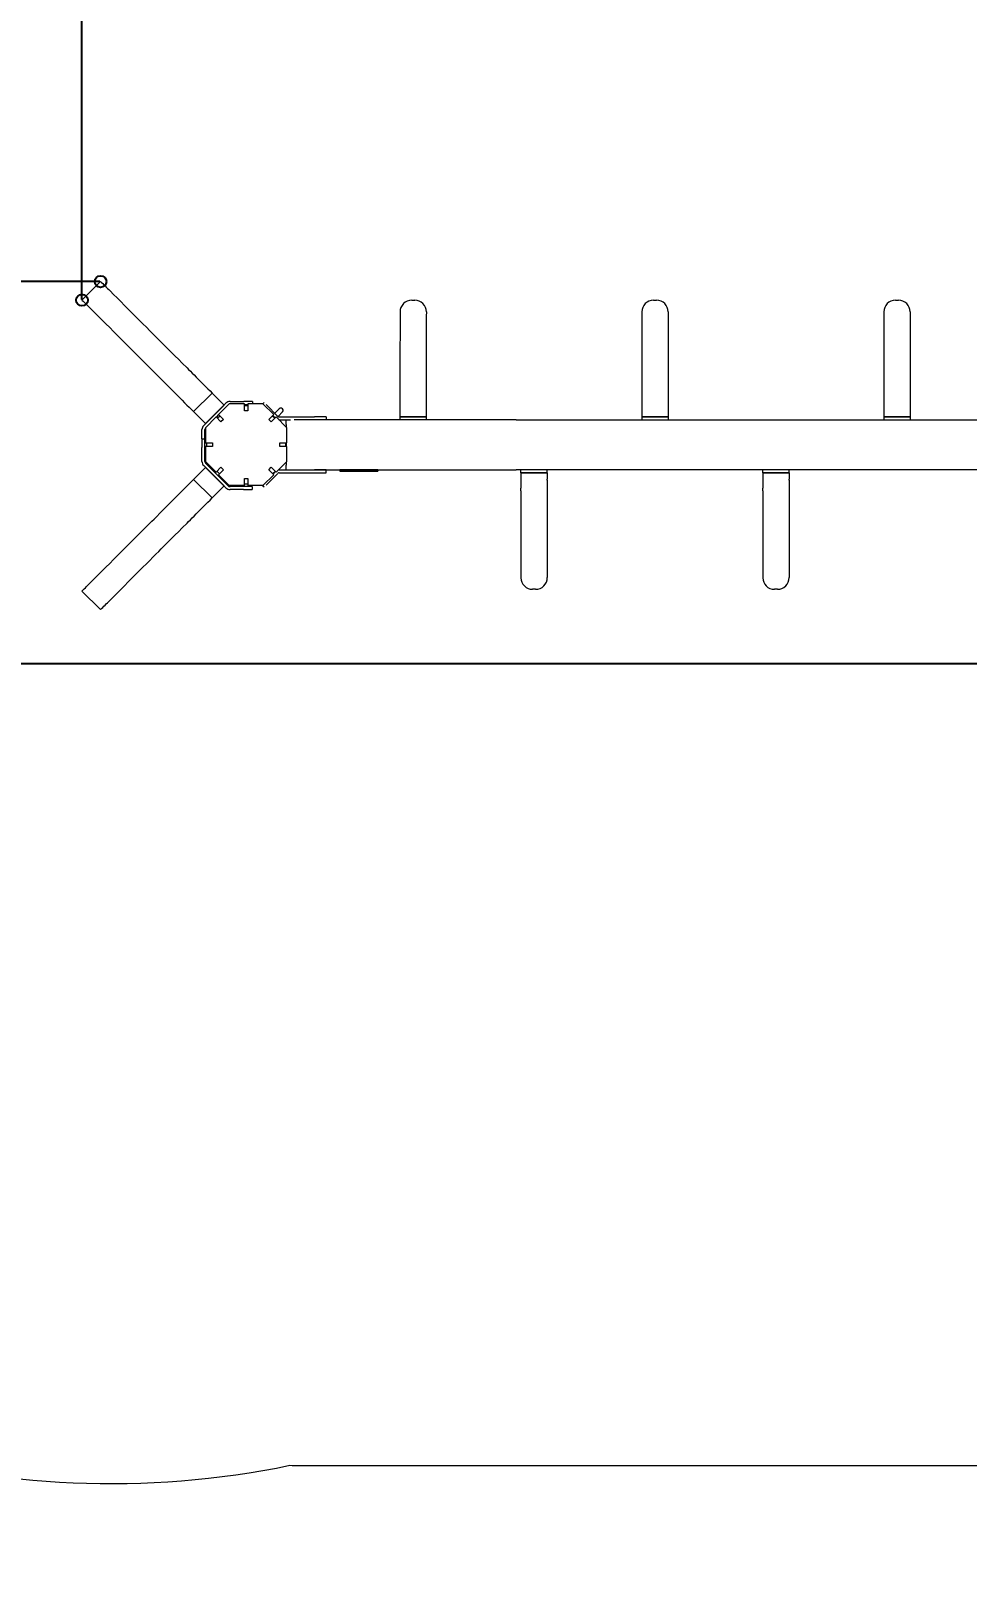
# Model space of a CAD drawing. Extents: x -4680 to 4634, y -4524 to 4501.
# Drawn here: x -1498 to 110, y -1967 to 681 of the extents above; entities that cross this region are included whole.
import ezdxf

# ---------------------------------------------------------------- set-up
doc = ezdxf.new("R2010")
doc.units = 0
doc.header["$LTSCALE"] = 5
doc.header["$PDMODE"] = 33
doc.header["$PDSIZE"] = 20
for name, color, linetype in [('PRODUCT', 3, 'CONTINUOUS'), ('REFERENCE', 9, 'CONTINUOUS'), ('REVIEW_REQUIRED', 30, 'CONTINUOUS'), ('SAFETY_ZONE', 1, 'CONTINUOUS')]:
    doc.layers.add(name, color=color, linetype=linetype)
doc.styles.add('LG1', font='arial.ttf', dxfattribs={"height": 185})
doc.dimstyles.new('LG_DIM', dxfattribs={"dimtxt": 185, "dimasz": 120, "dimexe": 50, "dimexo": 1, "dimgap": 50, "dimtad": 1, "dimdec": 0, "dimrnd": 10, "dimtxsty": 'LG1', "dimcen": 2.5, "dimclrt": 4, "dimadec": 4, "dimazin": 3, "dimtfac": 1, "dimtdec": 0, "dimtmove": 0, "dimatfit": 3, "dimarcsym": 0})

# ---------------------------------------------------------------- blocks, each defined once
blk = doc.blocks.new('*D4')
at = {"layer": 'REFERENCE', "color": 0, "transparency": 16777216}
for p in [(3070.7, 212.7), (-2889.9, -277.7), (3070.7, -2833.1)]:
    blk.add_point(p, dxfattribs=at)
at = {"layer": 'REVIEW_REQUIRED', "color": 0, "lineweight": -2, "transparency": 16777216}
for p, q in [((3070.7, 211.7), (3070.7, -2883.1)), ((-2889.9, -278.7), (-2889.9, -2883.1)), ((-2769.9, -2833.1), (-1028.3, -2833.1)), ((2950.7, -2833.1), (508.1, -2833.1))]:
    blk.add_line(p, q, dxfattribs=at)
at = {"layer": 'REVIEW_REQUIRED', "color": 0, "transparency": 16777216}
for points in [[(-2769.9, -2813.1), (-2769.9, -2853.1), (-2889.9, -2833.1)], [(2950.7, -2813.1), (2950.7, -2853.1), (3070.7, -2833.1)]]:
    blk.add_solid(points, dxfattribs=at)
at = {"layer": 'REVIEW_REQUIRED', "color": 4, "transparency": 16777216, "insert": (-260.1, -2833.1), "char_height": 185, "attachment_point": 5, "style": 'LG1'}
blk.add_mtext('\\A1;5960 mm\\P [(19\'-6{\\H1x;\\S7/8;}" in)]', dxfattribs=at)
blk = doc.blocks.new('*D6')
at = {"layer": 'REFERENCE', "color": 0, "transparency": 16777216}
for p in [(1645.5, 2590.7), (-1410, 218.7), (1645.5, -7)]:
    blk.add_point(p, dxfattribs=at)
at = {"layer": 'REVIEW_REQUIRED', "color": 0, "lineweight": -2, "transparency": 16777216}
for p, q in [((-1410, 219.7), (-1410, 2640.7)), ((1645.5, -6), (1645.5, 2640.7)), ((-1290, 2590.7), (-637.2, 2590.7)), ((1525.5, 2590.7), (899.1, 2590.7))]:
    blk.add_line(p, q, dxfattribs=at)
at = {"layer": 'REVIEW_REQUIRED', "color": 0, "transparency": 16777216}
for points in [[(-1290, 2610.7), (-1290, 2570.7), (-1410, 2590.7)], [(1525.5, 2610.7), (1525.5, 2570.7), (1645.5, 2590.7)]]:
    blk.add_solid(points, dxfattribs=at)
at = {"layer": 'REVIEW_REQUIRED', "color": 4, "transparency": 16777216, "insert": (130.9, 2590.7), "char_height": 185, "attachment_point": 5, "style": 'LG1'}
blk.add_mtext('\\A1;3060 mm\\P [(10\'-0{\\H1x;\\S3/8;}" in)]', dxfattribs=at)
blk = doc.blocks.new('*D7')
at = {"layer": 'REFERENCE', "color": 0, "transparency": 16777216}
for p in [(-1378.1, 250.5), (-4630.4, -405.2), (1292.6, -405.2)]:
    blk.add_point(p, dxfattribs=at)
at = {"layer": 'REVIEW_REQUIRED', "color": 0, "lineweight": -2, "transparency": 16777216}
for p, q in [((-4630.4, 250.5), (-4630.4, 782.6)), ((-4630.4, 782.6), (-4510.4, 782.6)), ((-1379.1, 250.5), (-4680.4, 250.5)), ((-4630.4, -285.2), (-4630.4, 130.5)), ((1291.6, -405.2), (-4680.4, -405.2))]:
    blk.add_line(p, q, dxfattribs=at)
at = {"layer": 'REVIEW_REQUIRED', "color": 0, "transparency": 16777216}
for points in [[(-4650.4, 130.5), (-4610.4, 130.5), (-4630.4, 250.5)], [(-4650.4, -285.2), (-4610.4, -285.2), (-4630.4, -405.2)]]:
    blk.add_solid(points, dxfattribs=at)
at = {"layer": 'REVIEW_REQUIRED', "color": 4, "transparency": 16777216, "insert": (-3751.3, 782.6), "char_height": 185, "attachment_point": 5, "style": 'LG1'}
blk.add_mtext('\\A1;660 mm\\P [(2\'-1{\\H1.000000x;\\S13/16;}" in)]', dxfattribs=at)
blk = doc.blocks.new('*D8')
at = {"layer": 'REFERENCE', "color": 0, "transparency": 16777216}
for p in [(3165.2, -32.4), (-2889.9, -277.7), (3165.2, -3951.6)]:
    blk.add_point(p, dxfattribs=at)
at = {"layer": 'REVIEW_REQUIRED', "color": 0, "lineweight": -2, "transparency": 16777216}
for p, q in [((3165.2, -33.4), (3165.2, -4001.6)), ((-2889.9, -278.7), (-2889.9, -4001.6)), ((-2769.9, -3951.6), (-720.5, -3951.6)), ((3045.2, -3951.6), (995.8, -3951.6))]:
    blk.add_line(p, q, dxfattribs=at)
at = {"layer": 'REVIEW_REQUIRED', "color": 0, "transparency": 16777216}
for points in [[(-2769.9, -3931.6), (-2769.9, -3971.6), (-2889.9, -3951.6)], [(3045.2, -3931.6), (3045.2, -3971.6), (3165.2, -3951.6)]]:
    blk.add_solid(points, dxfattribs=at)
at = {"layer": 'REVIEW_REQUIRED', "color": 4, "transparency": 16777216, "char_height": 185, "attachment_point": 5, "style": 'LG1'}
for s, insert in [('\\A1;6060 mm', (137.7, -3807.1)), ('\\A1;[(19\'-10{\\H1x;\\S9/16;}" in)]', (137.7, -4248.5))]:
    blk.add_mtext(s, dxfattribs=dict(at, insert=insert))

msp = doc.modelspace()

# ---------------------------------------------------------------- linework, layer by layer
at = {"layer": 'PRODUCT', "linetype": 'Continuous', "lineweight": 0}
for p, q in [((-1410, 218.9), (-1378.2, 250.8)), ((-844, 218.5), (-843.8, 218.5)), ((-843.8, 218.5), (-838.8, 218.5)), ((-428.9, 218.5), (-428.7, 218.5)), ((-428.7, 218.5), (-423.7, 218.5)), ((-13.5, 218.5), (-13.4, 218.5)), ((-13.4, 218.5), (-8.4, 218.5)), ((-1218.5, 27.4), (-1186.6, 59.2)), ((-1186.6, 59.2), (-1166, 38.6)), ((-1218.5, 27.4), (-1197.8, 6.8)), ((-1162.8, 41.8), (-1201, 3.6)), ((-1166, 38.6), (-1197.8, 6.8)), ((-1175.6, 22.4), (-1157.2, 40.8)), ((-1131.2, 40.8), (-1157.2, 40.8)), ((-1155.8, 44.7), (-1132.1, 44.7)), ((-1117.1, 44.7), (-1132.1, 44.7)), ((-1131.2, 28.8), (-1131.2, 40.8)), ((-1131.2, 39.7), (-1125.2, 39.7)), ((-1131.2, 37.7), (-1125.2, 37.7)), ((-1125.2, 28.8), (-1131.2, 28.8)), ((-1099.3, 40.8), (-1125.2, 40.8)), ((-1125.2, 40.8), (-1125.2, 28.8)), ((-1117.1, 44.7), (-1117.1, 40.8)), ((-1097.5, 43.1), (-1099.8, 40.8)), ((-1099.3, 40.8), (-1080.9, 22.4)), ((-1093.9, 39.6), (-1073.6, 19.3)), ((-1079.1, 24.8), (-1071.5, 32.4)), ((-1073.5, 19.1), (-1065.8, 26.8)), ((-864.2, 45.2), (-864.2, 18.5)), ((-819, 29.5), (-819, 18.5)), ((-449.1, 45.2), (-449.1, 18.5)), ((-403.9, 29.5), (-403.9, 18.5)), ((-33.7, 45.2), (-33.7, 18.5)), ((11.4, 29.5), (11.4, 18.5)), ((-1198.2, -0.2), (-1179.9, 18.2)), ((-1171.4, 9.7), (-1179.9, 18.2)), ((-1175.4, 22.2), (-1179.6, 17.9)), ((-1177.7, 16), (-1173.5, 20.2)), ((-1175.6, 22.4), (-1167.1, 13.9)), ((-1167.1, 13.9), (-1171.4, 9.7)), ((-1089.4, 13.9), (-1080.9, 22.4)), ((-1085.1, 9.7), (-1089.4, 13.9)), ((-1076.6, 18.2), (-1085.1, 9.7)), ((-1082.8, 20.4), (-1078.6, 16.2)), ((-1082.3, 20.9), (-1078.1, 16.7)), ((-1076.6, 18.2), (-1058.2, -0.2)), ((-1071.5, 18.4), (-1010.7, 18.4)), ((-1071.5, 13.4), (-1051.9, 13.4)), ((-1059.6, 5.5), (-1059.6, 1.1)), ((-664.8, 13.5), (-1046, 13.5)), ((-990.7, 18.4), (-1010.7, 18.4)), ((-990.7, 18.4), (-990.7, 13.5)), ((-864, 18.5), (-864.2, 18.5)), ((-864.2, 18.5), (-864.2, 18.5)), ((-864.2, 18.5), (-864, 18.5)), ((-864.2, 18.5), (-864.2, 18.5)), ((-864.2, 18.5), (-864.2, 13.5)), ((-864, 18.5), (-844, 18.5)), ((-844, 18.5), (-864, 18.5)), ((-839, 18.5), (-844, 18.5)), ((-844, 18.5), (-839, 18.5)), ((-839, 18.5), (-819, 18.5)), ((-819, 18.5), (-839, 18.5)), ((-819, 18.5), (-819, 13.5)), ((-664.8, 13.5), (182.2, 13.5)), ((-448.9, 18.5), (-449.1, 18.5)), ((-449.1, 18.5), (-449.1, 18.5)), ((-449.1, 18.5), (-448.9, 18.5)), ((-449.1, 18.5), (-449.1, 18.5)), ((-449.1, 18.5), (-449.1, 13.5)), ((-448.9, 18.5), (-428.9, 18.5)), ((-428.9, 18.5), (-448.9, 18.5)), ((-423.9, 18.5), (-428.9, 18.5)), ((-428.9, 18.5), (-423.9, 18.5)), ((-423.9, 18.5), (-403.9, 18.5)), ((-403.9, 18.5), (-423.9, 18.5)), ((-403.9, 18.5), (-403.9, 13.5)), ((-33.6, 18.5), (-33.7, 18.5)), ((-33.7, 18.5), (-33.7, 18.5)), ((-33.7, 18.5), (-33.6, 18.5)), ((-33.7, 18.5), (-33.7, 18.5)), ((-33.7, 18.5), (-33.7, 13.5)), ((-33.6, 18.5), (-13.5, 18.5)), ((-13.5, 18.5), (-33.6, 18.5)), ((-8.5, 18.5), (-13.5, 18.5)), ((-13.5, 18.5), (-8.5, 18.5)), ((-8.5, 18.5), (11.4, 18.5)), ((11.4, 18.5), (-8.5, 18.5)), ((11.4, 18.5), (11.4, 13.5)), ((-1204, -19.4), (-1204, -3.4)), ((-1204, -19.4), (-1204, -34.4)), ((-1204, -19.4), (-1199, -19.4)), ((-1199, -19.4), (-1199, -3.4)), ((-1199, -34.4), (-1199, -19.4)), ((-1198.2, -0.2), (-1198.2, -26.2)), ((-1198.2, -26.2), (-1186.2, -26.2)), ((-1195.5, -32.2), (-1195.5, -26.2)), ((-1186.2, -26.2), (-1186.2, -32.2)), ((-1070.2, -26.2), (-1058.2, -26.2)), ((-1070.2, -32.2), (-1070.2, -26.2)), ((-1060.5, -26.2), (-1060.5, -32.2)), ((-1059.6, -26.2), (-1059.6, -32.2)), ((-1058.2, -26.2), (-1058.2, -0.2)), ((-1204, -58.1), (-1204, -34.4)), ((-1199, -58.1), (-1199, -34.4)), ((-1186.2, -32.2), (-1198.2, -32.2)), ((-1198.2, -32.2), (-1198.2, -58.2)), ((-1058.2, -32.2), (-1070.2, -32.2)), ((-1058.2, -58.2), (-1058.2, -32.2)), ((-1218.5, -89), (-1197.8, -68.4)), ((-1201, -65.2), (-1162.8, -103.4)), ((-1179.9, -76.6), (-1198.2, -58.2)), ((-1197.8, -68.4), (-1166, -100.2)), ((-1197.5, -61.6), (-1159.3, -99.8)), ((-1180.2, -76.3), (-1181.5, -77.6)), ((-1179.9, -76.6), (-1171.4, -68.1)), ((-1174.1, -79.3), (-1178.3, -75)), ((-1167.1, -72.3), (-1175.6, -80.8)), ((-1171.4, -68.1), (-1167.1, -72.3)), ((-1093.9, -98.8), (-1073.6, -78.5)), ((-1089.4, -72.3), (-1085.1, -68.1)), ((-1080.9, -80.8), (-1089.4, -72.3)), ((-1085.1, -68.1), (-1076.6, -76.6)), ((-1078, -75.2), (-1082.2, -79.5)), ((-1081.9, -79.8), (-1077.7, -75.5)), ((-1058.2, -58.2), (-1076.6, -76.6)), ((-1071.5, -72.6), (-1010.7, -72.6)), ((-1071.5, -77.6), (-1010.7, -77.6)), ((-1059.6, -59.5), (-1059.6, -64.5)), ((-1059.6, -72.5), (-664.8, -72.5)), ((-990.7, -72.6), (-1010.7, -72.6)), ((-1010.7, -77.6), (-990.7, -77.6)), ((-990.7, -77.6), (-990.7, -72.6)), ((-967.1, -72.7), (-967.1, -74.7)), ((-902.1, -72.7), (-967.1, -72.7)), ((-967.1, -74.7), (-902.1, -74.7)), ((-902.1, -72.7), (-902.1, -74.7)), ((182.2, -72.5), (-664.8, -72.5)), ((-656.7, -77.5), (-656.7, -72.5)), ((-656.7, -77.5), (-656.7, -77.5)), ((-656.5, -77.5), (-656.7, -77.5)), ((-656.7, -77.5), (-656.7, -104.1)), ((-656.5, -77.5), (-656.7, -77.5)), ((-656.7, -77.5), (-656.7, -77.5)), ((-636.4, -77.5), (-656.5, -77.5)), ((-656.5, -77.5), (-636.4, -77.5)), ((-636.4, -77.5), (-631.4, -77.5)), ((-631.4, -77.5), (-636.4, -77.5)), ((-611.5, -77.5), (-631.4, -77.5)), ((-631.4, -77.5), (-611.5, -77.5)), ((-611.5, -77.5), (-611.5, -72.5)), ((-611.5, -77.5), (-611.5, -88.4)), ((-241.5, -77.5), (-241.5, -72.5)), ((-241.5, -77.5), (-241.5, -77.5)), ((-241.3, -77.5), (-241.5, -77.5)), ((-241.5, -77.5), (-241.5, -104.1)), ((-241.3, -77.5), (-241.5, -77.5)), ((-241.5, -77.5), (-241.5, -77.5)), ((-221.2, -77.5), (-241.3, -77.5)), ((-241.3, -77.5), (-221.2, -77.5)), ((-221.2, -77.5), (-216.2, -77.5)), ((-216.2, -77.5), (-221.2, -77.5)), ((-196.3, -77.5), (-216.2, -77.5)), ((-216.2, -77.5), (-196.3, -77.5)), ((-196.3, -77.5), (-196.3, -72.5)), ((-196.3, -77.5), (-196.3, -88.4)), ((-1186.6, -120.8), (-1218.5, -89)), ((-1186.6, -120.8), (-1166, -100.2)), ((-1174.5, -81.9), (-1175.9, -83.3)), ((-1157.2, -99.2), (-1175.6, -80.8)), ((-1131.2, -99.2), (-1157.2, -99.2)), ((-1132.8, -101.3), (-1155.8, -101.3)), ((-1117.8, -101.3), (-1132.8, -101.3)), ((-1131.2, -87.2), (-1125.2, -87.2)), ((-1131.2, -99.2), (-1131.2, -87.2)), ((-1125.2, -97.3), (-1131.2, -97.3)), ((-1125.2, -87.2), (-1125.2, -99.2)), ((-1099.3, -99.2), (-1125.2, -99.2)), ((-1117.8, -101.3), (-1117.8, -106.3)), ((-1097.5, -102.4), (-1100.6, -99.2)), ((-1080.9, -80.8), (-1099.3, -99.2)), ((-1132.8, -106.3), (-1155.8, -106.3)), ((-1132.8, -106.3), (-1117.8, -106.3)), ((-1378.2, -312.3), (-1410, -280.5)), ((-636.3, -277.5), (-636.4, -277.5)), ((-631.3, -277.5), (-636.3, -277.5)), ((-221.1, -277.5), (-221.3, -277.5)), ((-216.1, -277.5), (-221.1, -277.5))]:
    msp.add_line(p, q, dxfattribs=at)
for centre, radius, start, end in [((-844, 198.5), 20, 90, 179.9456), ((-838.8, 198.5), 20, 359.8959, 90), ((-428.9, 198.5), 20, 90, 179.9456), ((-423.7, 198.5), 20, 359.8959, 90), ((-13.5, 198.5), 20, 90, 179.9456), ((-8.4, 198.5), 20, 359.8959, 90), ((-1155.8, 34.7), 10, 90, 135), ((-1194, -3.4), 10, 135, 180), ((-1071.5, 21.4), 3, 225, 270), ((-1071.5, 21.4), 8, 267.3557, 270), ((-1194, -3.4), 5, 149.1995, 180), ((-1194, -58.1), 10, 180, 225), ((-1194, -58.1), 5, 180, 225), ((-1071.5, -80.6), 3, 90, 135), ((-1071.5, -80.6), 8, 90, 99.1315), ((-1155.8, -96.3), 10, 225, 270), ((-1155.8, -96.3), 5, 225, 270), ((-636.4, -257.5), 20, 180.0544, 270), ((-631.3, -257.5), 20, 270, 0.1041), ((-221.3, -257.5), 20, 180.0544, 270), ((-216.1, -257.5), 20, 270, 0.1041)]:
    msp.add_arc(centre, radius, start, end, dxfattribs=at)
at = {"layer": 'PRODUCT', "linetype": 'Continuous', "lineweight": 0, "extrusion": (0, 0, -1)}
for centre, ratio, start_param in [((-844, 198.5), 0.287518, -0.003303), ((-428.9, 198.5), 0.287518, -0.003303), ((-13.5, 198.5), 0.287518, -0.003303), ((-844.2, 49.8), 0.2293, -0.00325), ((-429.1, 49.8), 0.2293, -0.00325), ((-13.7, 49.8), 0.2293, -0.00325)]:
    msp.add_ellipse(centre, major_axis=(-20, 0), ratio=ratio, start_param=start_param, end_param=0, dxfattribs=at)
at = {"layer": 'PRODUCT', "linetype": 'Continuous', "lineweight": 0}
for centre, major_axis, ratio, start_param, end_param in [((-1068.6, 29.6), (2.83, -2.83), 0.994072, 0, 3.141593), ((-839, 31.2), (20, 0), 0.034163, 0, 0.003165), ((-423.9, 31.2), (20, 0), 0.034163, 0, 0.003165), ((-8.6, 31.2), (20, 0), 0.034163, 0, 0.003165), ((-631.5, -90.1), (20, 0), 0.034163, -0.003165, 0), ((-216.3, -90.1), (20, 0), 0.034163, -0.003165, 0), ((-636.7, -108.7), (-20, 0), 0.2293, -0.00325, 0), ((-221.5, -108.7), (-20, 0), 0.2293, -0.00325, 0), ((-636.4, -257.5), (-20, 0), 0.287518, -0.003303, 0), ((-221.3, -257.5), (-20, 0), 0.287518, -0.003303, 0)]:
    msp.add_ellipse(centre, major_axis=major_axis, ratio=ratio, start_param=start_param, end_param=end_param, dxfattribs=at)
for points, knots in [([(-1378.2, 250.8), (-1373.2, 245.8), (-1338.2, 210.8), (-1265.3, 137.9), (-1253.3, 125.9), (-1213.3, 85.9), (-1195.9, 68.5), (-1186.6, 59.2)], [0.0423278, 0.0423278, 0.0423278, 0.0423278, 0.1177212, 0.5235664, 0.7650977, 0.8006124, 0.8787141, 0.8787141, 0.8787141, 0.8787141]), ([(-1410, 218.9), (-1405, 214), (-1370, 179), (-1297.1, 106.1), (-1285.1, 94.1), (-1245.1, 54.1), (-1227.7, 36.7), (-1218.5, 27.4)], [0.0423278, 0.0423278, 0.0423278, 0.0423278, 0.1177212, 0.5235664, 0.7650977, 0.8006124, 0.8787141, 0.8787141, 0.8787141, 0.8787141]), ([(-864, 198.5), (-864, 195.3), (-864, 192), (-864, 185.5), (-864, 182.3), (-864, 175.9), (-864, 172.8), (-864, 166.6), (-864, 163.6), (-864, 157.5), (-864, 154.5), (-864.1, 148.5), (-864.1, 145.6), (-864.1, 139.6), (-864.1, 136.6), (-864.1, 130.6), (-864.1, 127.6), (-864.1, 118.6), (-864.1, 112.5), (-864.1, 103.3), (-864.1, 100.3), (-864.1, 94.1), (-864.1, 91), (-864.2, 84.8), (-864.2, 81.7), (-864.2, 75.5), (-864.2, 72.3), (-864.2, 66), (-864.2, 62.8), (-864.2, 58), (-864.2, 56.4), (-864.2, 53.1), (-864.2, 51.5), (-864.2, 49.8)], [0, 0, 0, 0, 0.0102975, 0.0102975, 0.0205951, 0.0205951, 0.0308926, 0.0308926, 0.0411901, 0.0411901, 0.0514877, 0.0514877, 0.0617852, 0.0617852, 0.0720827, 0.0720827, 0.0823802, 0.0823802, 0.1029753, 0.1029753, 0.1132728, 0.1132728, 0.1235704, 0.1235704, 0.1338679, 0.1338679, 0.1441654, 0.1441654, 0.154463, 0.154463, 0.1596117, 0.1596117, 0.1647605, 0.1647605, 0.1647605, 0.1647605]), ([(-818.8, 198.5), (-818.9, 195.3), (-818.9, 192.1), (-818.9, 187.2), (-818.9, 185.6), (-818.9, 182.3), (-818.9, 180.7), (-818.9, 177.4), (-818.9, 175.7), (-818.9, 172.4), (-818.9, 170.8), (-818.9, 167.5), (-818.9, 165.8), (-818.9, 162.5), (-818.9, 160.8), (-818.9, 157.4), (-818.9, 155.7), (-818.9, 152.3), (-818.9, 150.5), (-818.9, 145.4), (-818.9, 141.9), (-818.9, 135), (-818.9, 131.5), (-819, 124.5), (-819, 121.1), (-819, 115.8), (-819, 114.1), (-819, 110.6), (-819, 108.8), (-819, 103.6), (-819, 100), (-819, 93), (-819, 89.4), (-819, 82.3), (-819, 78.7), (-819, 71.6), (-819, 67.9), (-819, 60.7), (-819, 57.1), (-819, 49.8), (-819, 46.1), (-819, 40.6), (-819, 38.7), (-819, 35), (-819, 33.1), (-819, 31.2)], [0.0000838, 0.0000838, 0.0000838, 0.0000838, 0.0111588, 0.0111588, 0.0167382, 0.0167382, 0.0223176, 0.0223176, 0.027897, 0.027897, 0.0334764, 0.0334764, 0.0390558, 0.0390558, 0.0446352, 0.0446352, 0.0502146, 0.0502146, 0.0557939, 0.0557939, 0.0669527, 0.0669527, 0.0781115, 0.0781115, 0.0892703, 0.0892703, 0.0948497, 0.0948497, 0.1004291, 0.1004291, 0.1115879, 0.1115879, 0.1227467, 0.1227467, 0.1339055, 0.1339055, 0.1450643, 0.1450643, 0.1562231, 0.1562231, 0.1673818, 0.1673818, 0.1729612, 0.1729612, 0.1785406, 0.1785406, 0.1785406, 0.1785406]), ([(-448.9, 198.5), (-448.9, 195.3), (-448.9, 192), (-448.9, 185.5), (-448.9, 182.3), (-448.9, 175.9), (-448.9, 172.8), (-448.9, 166.6), (-448.9, 163.6), (-448.9, 157.5), (-448.9, 154.5), (-448.9, 148.5), (-449, 145.6), (-449, 139.6), (-449, 136.6), (-449, 130.6), (-449, 127.6), (-449, 118.6), (-449, 112.5), (-449, 103.3), (-449, 100.3), (-449, 94.1), (-449, 91), (-449, 84.8), (-449.1, 81.7), (-449.1, 75.5), (-449.1, 72.3), (-449.1, 66), (-449.1, 62.8), (-449.1, 58), (-449.1, 56.4), (-449.1, 53.1), (-449.1, 51.5), (-449.1, 49.8)], [0, 0, 0, 0, 0.0102975, 0.0102975, 0.0205951, 0.0205951, 0.0308926, 0.0308926, 0.0411901, 0.0411901, 0.0514877, 0.0514877, 0.0617852, 0.0617852, 0.0720827, 0.0720827, 0.0823802, 0.0823802, 0.1029753, 0.1029753, 0.1132728, 0.1132728, 0.1235704, 0.1235704, 0.1338679, 0.1338679, 0.1441654, 0.1441654, 0.154463, 0.154463, 0.1596117, 0.1596117, 0.1647605, 0.1647605, 0.1647605, 0.1647605]), ([(-403.7, 198.5), (-403.7, 195.3), (-403.7, 192.1), (-403.8, 187.2), (-403.8, 185.6), (-403.8, 182.3), (-403.8, 180.7), (-403.8, 177.4), (-403.8, 175.7), (-403.8, 172.4), (-403.8, 170.8), (-403.8, 167.5), (-403.8, 165.8), (-403.8, 162.5), (-403.8, 160.8), (-403.8, 157.4), (-403.8, 155.7), (-403.8, 152.3), (-403.8, 150.5), (-403.8, 145.4), (-403.8, 141.9), (-403.8, 135), (-403.8, 131.5), (-403.8, 124.5), (-403.8, 121.1), (-403.9, 115.8), (-403.9, 114.1), (-403.9, 110.6), (-403.9, 108.8), (-403.9, 103.6), (-403.9, 100), (-403.9, 93), (-403.9, 89.4), (-403.9, 82.3), (-403.9, 78.7), (-403.9, 71.6), (-403.9, 67.9), (-403.9, 60.7), (-403.9, 57.1), (-403.9, 49.8), (-403.9, 46.1), (-403.9, 40.6), (-403.9, 38.7), (-403.9, 35), (-403.9, 33.1), (-403.9, 31.2)], [0.0000838, 0.0000838, 0.0000838, 0.0000838, 0.0111588, 0.0111588, 0.0167382, 0.0167382, 0.0223176, 0.0223176, 0.027897, 0.027897, 0.0334764, 0.0334764, 0.0390558, 0.0390558, 0.0446352, 0.0446352, 0.0502146, 0.0502146, 0.0557939, 0.0557939, 0.0669527, 0.0669527, 0.0781115, 0.0781115, 0.0892703, 0.0892703, 0.0948497, 0.0948497, 0.1004291, 0.1004291, 0.1115879, 0.1115879, 0.1227467, 0.1227467, 0.1339055, 0.1339055, 0.1450643, 0.1450643, 0.1562231, 0.1562231, 0.1673818, 0.1673818, 0.1729612, 0.1729612, 0.1785406, 0.1785406, 0.1785406, 0.1785406]), ([(-33.5, 198.5), (-33.5, 195.3), (-33.5, 192), (-33.5, 185.5), (-33.5, 182.3), (-33.6, 175.9), (-33.6, 172.8), (-33.6, 166.6), (-33.6, 163.6), (-33.6, 157.5), (-33.6, 154.5), (-33.6, 148.5), (-33.6, 145.6), (-33.6, 139.6), (-33.6, 136.6), (-33.6, 130.6), (-33.6, 127.6), (-33.7, 118.6), (-33.7, 112.5), (-33.7, 103.3), (-33.7, 100.3), (-33.7, 94.1), (-33.7, 91), (-33.7, 84.8), (-33.7, 81.7), (-33.7, 75.5), (-33.7, 72.3), (-33.7, 66), (-33.7, 62.8), (-33.7, 58), (-33.7, 56.4), (-33.7, 53.1), (-33.7, 51.5), (-33.7, 49.8)], [0, 0, 0, 0, 0.0102975, 0.0102975, 0.0205951, 0.0205951, 0.0308926, 0.0308926, 0.0411901, 0.0411901, 0.0514877, 0.0514877, 0.0617852, 0.0617852, 0.0720827, 0.0720827, 0.0823802, 0.0823802, 0.1029753, 0.1029753, 0.1132728, 0.1132728, 0.1235704, 0.1235704, 0.1338679, 0.1338679, 0.1441654, 0.1441654, 0.154463, 0.154463, 0.1596117, 0.1596117, 0.1647605, 0.1647605, 0.1647605, 0.1647605]), ([(11.6, 198.5), (11.6, 195.3), (11.6, 192.1), (11.6, 187.2), (11.6, 185.6), (11.6, 182.3), (11.6, 180.7), (11.6, 177.4), (11.6, 175.7), (11.6, 172.4), (11.6, 170.8), (11.6, 167.5), (11.6, 165.8), (11.5, 162.5), (11.5, 160.8), (11.5, 157.4), (11.5, 155.7), (11.5, 152.3), (11.5, 150.5), (11.5, 145.4), (11.5, 141.9), (11.5, 135), (11.5, 131.5), (11.5, 124.5), (11.5, 121.1), (11.5, 115.8), (11.5, 114.1), (11.5, 110.6), (11.5, 108.8), (11.5, 103.6), (11.5, 100), (11.5, 93), (11.5, 89.4), (11.5, 82.3), (11.5, 78.7), (11.4, 71.6), (11.4, 67.9), (11.4, 60.7), (11.4, 57.1), (11.4, 49.8), (11.4, 46.1), (11.4, 40.6), (11.4, 38.7), (11.4, 35), (11.4, 33.1), (11.4, 31.2)], [0.0000838, 0.0000838, 0.0000838, 0.0000838, 0.0111588, 0.0111588, 0.0167382, 0.0167382, 0.0223176, 0.0223176, 0.027897, 0.027897, 0.0334764, 0.0334764, 0.0390558, 0.0390558, 0.0446352, 0.0446352, 0.0502146, 0.0502146, 0.0557939, 0.0557939, 0.0669527, 0.0669527, 0.0781115, 0.0781115, 0.0892703, 0.0892703, 0.0948497, 0.0948497, 0.1004291, 0.1004291, 0.1115879, 0.1115879, 0.1227467, 0.1227467, 0.1339055, 0.1339055, 0.1450643, 0.1450643, 0.1562231, 0.1562231, 0.1673818, 0.1673818, 0.1729612, 0.1729612, 0.1785406, 0.1785406, 0.1785406, 0.1785406]), ([(-864.2, 49.8), (-864.2, 49.5), (-864.2, 49.2), (-864.2, 48.6), (-864.2, 48.3), (-864.2, 47.7), (-864.2, 47.4), (-864.2, 46.7), (-864.2, 46.4), (-864.2, 45.8), (-864.2, 45.5), (-864.2, 45.2)], [1.3394371, 1.3394371, 1.3394371, 1.3394371, 1.385709, 1.385709, 1.4319808, 1.4319808, 1.4782527, 1.4782527, 1.5245245, 1.5245245, 1.5707963, 1.5707963, 1.5707963, 1.5707963]), ([(-819, 31.2), (-819, 31.1), (-819, 31), (-819, 30.8), (-819, 30.6), (-819, 30.4), (-819, 30.3), (-819, 30.1), (-819, 30), (-819, 29.7), (-819, 29.6), (-819, 29.5)], [1.536627, 1.536627, 1.536627, 1.536627, 1.54346086, 1.54346086, 1.55029473, 1.55029473, 1.5571286, 1.5571286, 1.56396246, 1.56396246, 1.57079633, 1.57079633, 1.57079633, 1.57079633]), ([(-449.1, 49.8), (-449.1, 49.5), (-449.1, 49.2), (-449.1, 48.6), (-449.1, 48.3), (-449.1, 47.7), (-449.1, 47.4), (-449.1, 46.7), (-449.1, 46.4), (-449.1, 45.8), (-449.1, 45.5), (-449.1, 45.2)], [1.3394371, 1.3394371, 1.3394371, 1.3394371, 1.385709, 1.385709, 1.4319808, 1.4319808, 1.4782527, 1.4782527, 1.5245245, 1.5245245, 1.5707963, 1.5707963, 1.5707963, 1.5707963]), ([(-403.9, 31.2), (-403.9, 31.1), (-403.9, 31), (-403.9, 30.8), (-403.9, 30.6), (-403.9, 30.4), (-403.9, 30.3), (-403.9, 30.1), (-403.9, 30), (-403.9, 29.7), (-403.9, 29.6), (-403.9, 29.5)], [1.536627, 1.536627, 1.536627, 1.536627, 1.54346086, 1.54346086, 1.55029473, 1.55029473, 1.5571286, 1.5571286, 1.56396246, 1.56396246, 1.57079633, 1.57079633, 1.57079633, 1.57079633]), ([(-33.7, 49.8), (-33.7, 49.5), (-33.7, 49.2), (-33.7, 48.6), (-33.7, 48.3), (-33.7, 47.7), (-33.7, 47.4), (-33.7, 46.7), (-33.7, 46.4), (-33.7, 45.8), (-33.7, 45.5), (-33.7, 45.2)], [1.3394371, 1.3394371, 1.3394371, 1.3394371, 1.385709, 1.385709, 1.4319808, 1.4319808, 1.4782527, 1.4782527, 1.5245245, 1.5245245, 1.5707963, 1.5707963, 1.5707963, 1.5707963]), ([(11.4, 31.2), (11.4, 31.1), (11.4, 31), (11.4, 30.8), (11.4, 30.6), (11.4, 30.4), (11.4, 30.3), (11.4, 30.1), (11.4, 30), (11.4, 29.7), (11.4, 29.6), (11.4, 29.5)], [1.536627, 1.536627, 1.536627, 1.536627, 1.54346086, 1.54346086, 1.55029473, 1.55029473, 1.5571286, 1.5571286, 1.56396246, 1.56396246, 1.57079633, 1.57079633, 1.57079633, 1.57079633]), ([(-1059.6, 5.5), (-1059.6, 6.1), (-1059.6, 6.6), (-1059.6, 7.4), (-1059.6, 7.7), (-1059.6, 8.2), (-1059.6, 8.4), (-1059.6, 9.1), (-1059.6, 9.6), (-1059.6, 10.3), (-1059.6, 10.5), (-1059.6, 10.9), (-1059.6, 11.1), (-1059.6, 11.6), (-1059.6, 11.9), (-1059.6, 12.5), (-1059.6, 12.8), (-1059.6, 13.1), (-1059.6, 13.1), (-1059.6, 13.3), (-1059.6, 13.3), (-1059.6, 13.4)], [0, 0, 0, 0, 0.00159454, 0.00159454, 0.0023918, 0.0023918, 0.00318907, 0.00318907, 0.00478361, 0.00478361, 0.00558088, 0.00558088, 0.00637815, 0.00637815, 0.00797268, 0.00797268, 0.00956722, 0.00956722, 0.01036449, 0.01036449, 0.01108678, 0.01108678, 0.01108678, 0.01108678]), ([(-1059.6, -72.5), (-1059.6, -72.5), (-1059.6, -72.4), (-1059.6, -72.3), (-1059.6, -72.2), (-1059.6, -72.1), (-1059.6, -72), (-1059.6, -71.7), (-1059.6, -71.4), (-1059.6, -71), (-1059.6, -70.9), (-1059.6, -70.5), (-1059.6, -70.4), (-1059.6, -69.8), (-1059.6, -69.4), (-1059.6, -68.8), (-1059.6, -68.5), (-1059.6, -68.1), (-1059.6, -67.8), (-1059.6, -67.1), (-1059.6, -66.6), (-1059.6, -65.8), (-1059.6, -65.5), (-1059.6, -65), (-1059.6, -64.7), (-1059.6, -64.5)], [0, 0, 0, 0, 0.00159456, 0.00159456, 0.00239184, 0.00239184, 0.00318912, 0.00318912, 0.00478368, 0.00478368, 0.00558097, 0.00558097, 0.00637825, 0.00637825, 0.00797281, 0.00797281, 0.00877009, 0.00877009, 0.00956737, 0.00956737, 0.01116193, 0.01116193, 0.01195921, 0.01195921, 0.01275649, 0.01275649, 0.01275649, 0.01275649]), ([(-1410, -280.5), (-1405, -275.5), (-1370, -240.5), (-1297.1, -167.6), (-1285.1, -155.7), (-1245.1, -115.6), (-1227.7, -98.2), (-1218.5, -89)], [0.0423278, 0.0423278, 0.0423278, 0.0423278, 0.1177212, 0.5235664, 0.7650977, 0.8006124, 0.8787141, 0.8787141, 0.8787141, 0.8787141]), ([(-656.7, -108.7), (-656.7, -108.4), (-656.7, -108.1), (-656.7, -107.5), (-656.7, -107.2), (-656.7, -106.6), (-656.7, -106.3), (-656.7, -105.7), (-656.7, -105.3), (-656.7, -104.7), (-656.7, -104.4), (-656.7, -104.1)], [4.4810298, 4.4810298, 4.4810298, 4.4810298, 4.5273016, 4.5273016, 4.5735735, 4.5735735, 4.6198453, 4.6198453, 4.6661171, 4.6661171, 4.712389, 4.712389, 4.712389, 4.712389]), ([(-611.5, -90.1), (-611.5, -90), (-611.5, -89.9), (-611.5, -89.7), (-611.5, -89.5), (-611.5, -89.3), (-611.5, -89.2), (-611.5, -89), (-611.5, -88.9), (-611.5, -88.6), (-611.5, -88.5), (-611.5, -88.4)], [4.67821965, 4.67821965, 4.67821965, 4.67821965, 4.68505352, 4.68505352, 4.69188738, 4.69188738, 4.69872125, 4.69872125, 4.70555511, 4.70555511, 4.71238898, 4.71238898, 4.71238898, 4.71238898]), ([(-611.5, -90.1), (-611.5, -92), (-611.5, -93.9), (-611.5, -97.6), (-611.5, -99.5), (-611.5, -105), (-611.5, -108.7), (-611.5, -116), (-611.5, -119.6), (-611.5, -126.9), (-611.5, -130.5), (-611.5, -137.6), (-611.4, -141.2), (-611.4, -148.3), (-611.4, -151.9), (-611.4, -159), (-611.4, -162.5), (-611.4, -167.7), (-611.4, -169.5), (-611.4, -173), (-611.4, -174.7), (-611.4, -180), (-611.4, -183.5), (-611.4, -190.4), (-611.4, -193.9), (-611.4, -200.8), (-611.4, -204.3), (-611.4, -209.5), (-611.4, -211.2), (-611.4, -214.6), (-611.4, -216.3), (-611.4, -219.7), (-611.4, -221.4), (-611.4, -224.7), (-611.4, -226.4), (-611.3, -229.7), (-611.3, -231.3), (-611.3, -234.6), (-611.3, -236.3), (-611.3, -239.6), (-611.3, -241.2), (-611.3, -244.5), (-611.3, -246.1), (-611.3, -251), (-611.3, -254.2), (-611.3, -257.4)], [0, 0, 0, 0, 0.0055393, 0.0055393, 0.0110786, 0.0110786, 0.0221572, 0.0221572, 0.0332358, 0.0332358, 0.0443143, 0.0443143, 0.0553929, 0.0553929, 0.0664715, 0.0664715, 0.0775501, 0.0775501, 0.0830894, 0.0830894, 0.0886287, 0.0886287, 0.0997073, 0.0997073, 0.1107859, 0.1107859, 0.1218644, 0.1218644, 0.1274037, 0.1274037, 0.132943, 0.132943, 0.1384823, 0.1384823, 0.1440216, 0.1440216, 0.1495609, 0.1495609, 0.1551002, 0.1551002, 0.1606395, 0.1606395, 0.1661788, 0.1661788, 0.1771742, 0.1771742, 0.1771742, 0.1771742]), ([(-241.5, -108.7), (-241.5, -108.4), (-241.5, -108.1), (-241.5, -107.5), (-241.5, -107.2), (-241.5, -106.6), (-241.5, -106.3), (-241.5, -105.7), (-241.5, -105.3), (-241.5, -104.7), (-241.5, -104.4), (-241.5, -104.1)], [4.4810298, 4.4810298, 4.4810298, 4.4810298, 4.5273016, 4.5273016, 4.5735735, 4.5735735, 4.6198453, 4.6198453, 4.6661171, 4.6661171, 4.712389, 4.712389, 4.712389, 4.712389]), ([(-196.3, -90.1), (-196.3, -90), (-196.3, -89.9), (-196.3, -89.7), (-196.3, -89.5), (-196.3, -89.3), (-196.3, -89.2), (-196.3, -89), (-196.3, -88.9), (-196.3, -88.6), (-196.3, -88.5), (-196.3, -88.4)], [4.67821965, 4.67821965, 4.67821965, 4.67821965, 4.68505352, 4.68505352, 4.69188738, 4.69188738, 4.69872125, 4.69872125, 4.70555511, 4.70555511, 4.71238898, 4.71238898, 4.71238898, 4.71238898]), ([(-196.3, -90.1), (-196.3, -92), (-196.3, -93.9), (-196.3, -97.6), (-196.3, -99.5), (-196.3, -105), (-196.3, -108.7), (-196.3, -116), (-196.3, -119.6), (-196.3, -126.9), (-196.3, -130.5), (-196.3, -137.6), (-196.3, -141.2), (-196.3, -148.3), (-196.3, -151.9), (-196.2, -159), (-196.2, -162.5), (-196.2, -167.7), (-196.2, -169.5), (-196.2, -173), (-196.2, -174.7), (-196.2, -180), (-196.2, -183.5), (-196.2, -190.4), (-196.2, -193.9), (-196.2, -200.8), (-196.2, -204.3), (-196.2, -209.5), (-196.2, -211.2), (-196.2, -214.6), (-196.2, -216.3), (-196.2, -219.7), (-196.2, -221.4), (-196.2, -224.7), (-196.2, -226.4), (-196.2, -229.7), (-196.2, -231.3), (-196.2, -234.6), (-196.1, -236.3), (-196.1, -239.6), (-196.1, -241.2), (-196.1, -244.5), (-196.1, -246.1), (-196.1, -251), (-196.1, -254.2), (-196.1, -257.4)], [0, 0, 0, 0, 0.0055393, 0.0055393, 0.0110786, 0.0110786, 0.0221572, 0.0221572, 0.0332358, 0.0332358, 0.0443143, 0.0443143, 0.0553929, 0.0553929, 0.0664715, 0.0664715, 0.0775501, 0.0775501, 0.0830894, 0.0830894, 0.0886287, 0.0886287, 0.0997073, 0.0997073, 0.1107859, 0.1107859, 0.1218644, 0.1218644, 0.1274037, 0.1274037, 0.132943, 0.132943, 0.1384823, 0.1384823, 0.1440216, 0.1440216, 0.1495609, 0.1495609, 0.1551002, 0.1551002, 0.1606395, 0.1606395, 0.1661788, 0.1661788, 0.1771742, 0.1771742, 0.1771742, 0.1771742]), ([(-1378.2, -312.3), (-1373.2, -307.4), (-1338.2, -272.4), (-1265.3, -199.4), (-1253.3, -187.5), (-1213.3, -147.4), (-1195.9, -130), (-1186.6, -120.8)], [0.0423278, 0.0423278, 0.0423278, 0.0423278, 0.1177212, 0.5235664, 0.7650977, 0.8006124, 0.8787141, 0.8787141, 0.8787141, 0.8787141]), ([(-656.7, -108.7), (-656.6, -110.4), (-656.6, -112), (-656.6, -115.3), (-656.6, -116.9), (-656.6, -121.7), (-656.6, -124.9), (-656.6, -131.2), (-656.6, -134.4), (-656.6, -140.6), (-656.6, -143.7), (-656.6, -149.9), (-656.6, -153), (-656.6, -159.2), (-656.6, -162.3), (-656.6, -171.4), (-656.6, -177.5), (-656.5, -186.6), (-656.5, -189.6), (-656.5, -195.5), (-656.5, -198.5), (-656.5, -204.5), (-656.5, -207.4), (-656.5, -213.4), (-656.5, -216.4), (-656.5, -222.5), (-656.5, -225.5), (-656.5, -231.7), (-656.5, -234.8), (-656.5, -241.2), (-656.5, -244.4), (-656.4, -250.9), (-656.4, -254.2), (-656.4, -257.5)], [0, 0, 0, 0, 0.0050942, 0.0050942, 0.0101884, 0.0101884, 0.0203767, 0.0203767, 0.0305651, 0.0305651, 0.0407535, 0.0407535, 0.0509418, 0.0509418, 0.0611302, 0.0611302, 0.0815069, 0.0815069, 0.0916953, 0.0916953, 0.1018836, 0.1018836, 0.112072, 0.112072, 0.1222604, 0.1222604, 0.1324487, 0.1324487, 0.1426371, 0.1426371, 0.1528255, 0.1528255, 0.1630138, 0.1630138, 0.1630138, 0.1630138]), ([(-241.5, -108.7), (-241.5, -110.4), (-241.5, -112), (-241.5, -115.3), (-241.5, -116.9), (-241.5, -121.7), (-241.4, -124.9), (-241.4, -131.2), (-241.4, -134.4), (-241.4, -140.6), (-241.4, -143.7), (-241.4, -149.9), (-241.4, -153), (-241.4, -159.2), (-241.4, -162.3), (-241.4, -171.4), (-241.4, -177.5), (-241.4, -186.6), (-241.4, -189.6), (-241.3, -195.5), (-241.3, -198.5), (-241.3, -204.5), (-241.3, -207.4), (-241.3, -213.4), (-241.3, -216.4), (-241.3, -222.5), (-241.3, -225.5), (-241.3, -231.7), (-241.3, -234.8), (-241.3, -241.2), (-241.3, -244.4), (-241.3, -250.9), (-241.3, -254.2), (-241.3, -257.5)], [0, 0, 0, 0, 0.0050942, 0.0050942, 0.0101884, 0.0101884, 0.0203767, 0.0203767, 0.0305651, 0.0305651, 0.0407535, 0.0407535, 0.0509418, 0.0509418, 0.0611302, 0.0611302, 0.0815069, 0.0815069, 0.0916953, 0.0916953, 0.1018836, 0.1018836, 0.112072, 0.112072, 0.1222604, 0.1222604, 0.1324487, 0.1324487, 0.1426371, 0.1426371, 0.1528255, 0.1528255, 0.1630138, 0.1630138, 0.1630138, 0.1630138])]:
    msp.add_open_spline(points, degree=3, knots=knots, dxfattribs=at)
at = {"layer": 'SAFETY_ZONE', "linetype": 'Continuous', "lineweight": 0}
msp.add_line((-1038.9, -1780.6), (668.8, -1780.6), dxfattribs=at)
at = {"layer": 'SAFETY_ZONE', "color": 83, "linetype": 'Continuous', "lineweight": 0}
msp.add_line((-1038.9, -1780.6), (668.8, -1780.6), dxfattribs=at)
at = {"layer": 'SAFETY_ZONE', "linetype": 'Continuous', "lineweight": 0}
for centre, start, end in [((-1358.5, -310.9), 225, 281.7422), ((-1038.9, -279.6), 269.4626, 270)]:
    msp.add_arc(centre, 1501, start, end, dxfattribs=at)
at = {"layer": 'SAFETY_ZONE', "color": 83, "linetype": 'Continuous', "lineweight": 0}
for centre, start, end in [((-1358.5, -310.9), 225, 281.7422), ((-1038.9, -279.6), 269.4626, 270)]:
    msp.add_arc(centre, 1501, start, end, dxfattribs=at)

# ---------------------------------------------------------------- dimensions: what is measured, and where the dimension line sits
at = {"layer": 'REVIEW_REQUIRED'}
for base, p1, p2, picture, middle in [((1645.4725, 2590.6651), (-1409.9681, 218.6842), (1645.4725, -6.9582), '*D6', (130.9344, 2590.6651)), ((3070.7, -2833.1), (-2889.9, -277.7), (3070.7, 212.7), '*D4', (-260.1, -2833.1))]:
    dim = msp.add_linear_dim(base=base, p1=p1, p2=p2, dimstyle='LG_DIM', dxfattribs=at)
    dim.commit()
    dim.dimension.update_dxf_attribs({"geometry": picture, "text_midpoint": middle, "dimtype": 160})
dim = msp.add_linear_dim(base=(-4630.4, -405.2), p1=(-1378.1, 250.5), p2=(1292.6, -405.2), angle=90, dimstyle='LG_DIM', dxfattribs=at)
dim.commit()
dim.dimension.update_dxf_attribs({"geometry": '*D7', "text_midpoint": (-3751.3, 782.6), "dimtype": 160})
dim = msp.add_linear_dim(base=(3165.2, -3951.6), p1=(-2889.9, -277.7), p2=(3165.2, -32.4), dimstyle='LG_DIM', dxfattribs=at)
dim.commit()
dim.dimension.update_dxf_attribs({"geometry": '*D8', "text_midpoint": (137.7, -3951.6)})

doc.saveas('drawing.dxf')
